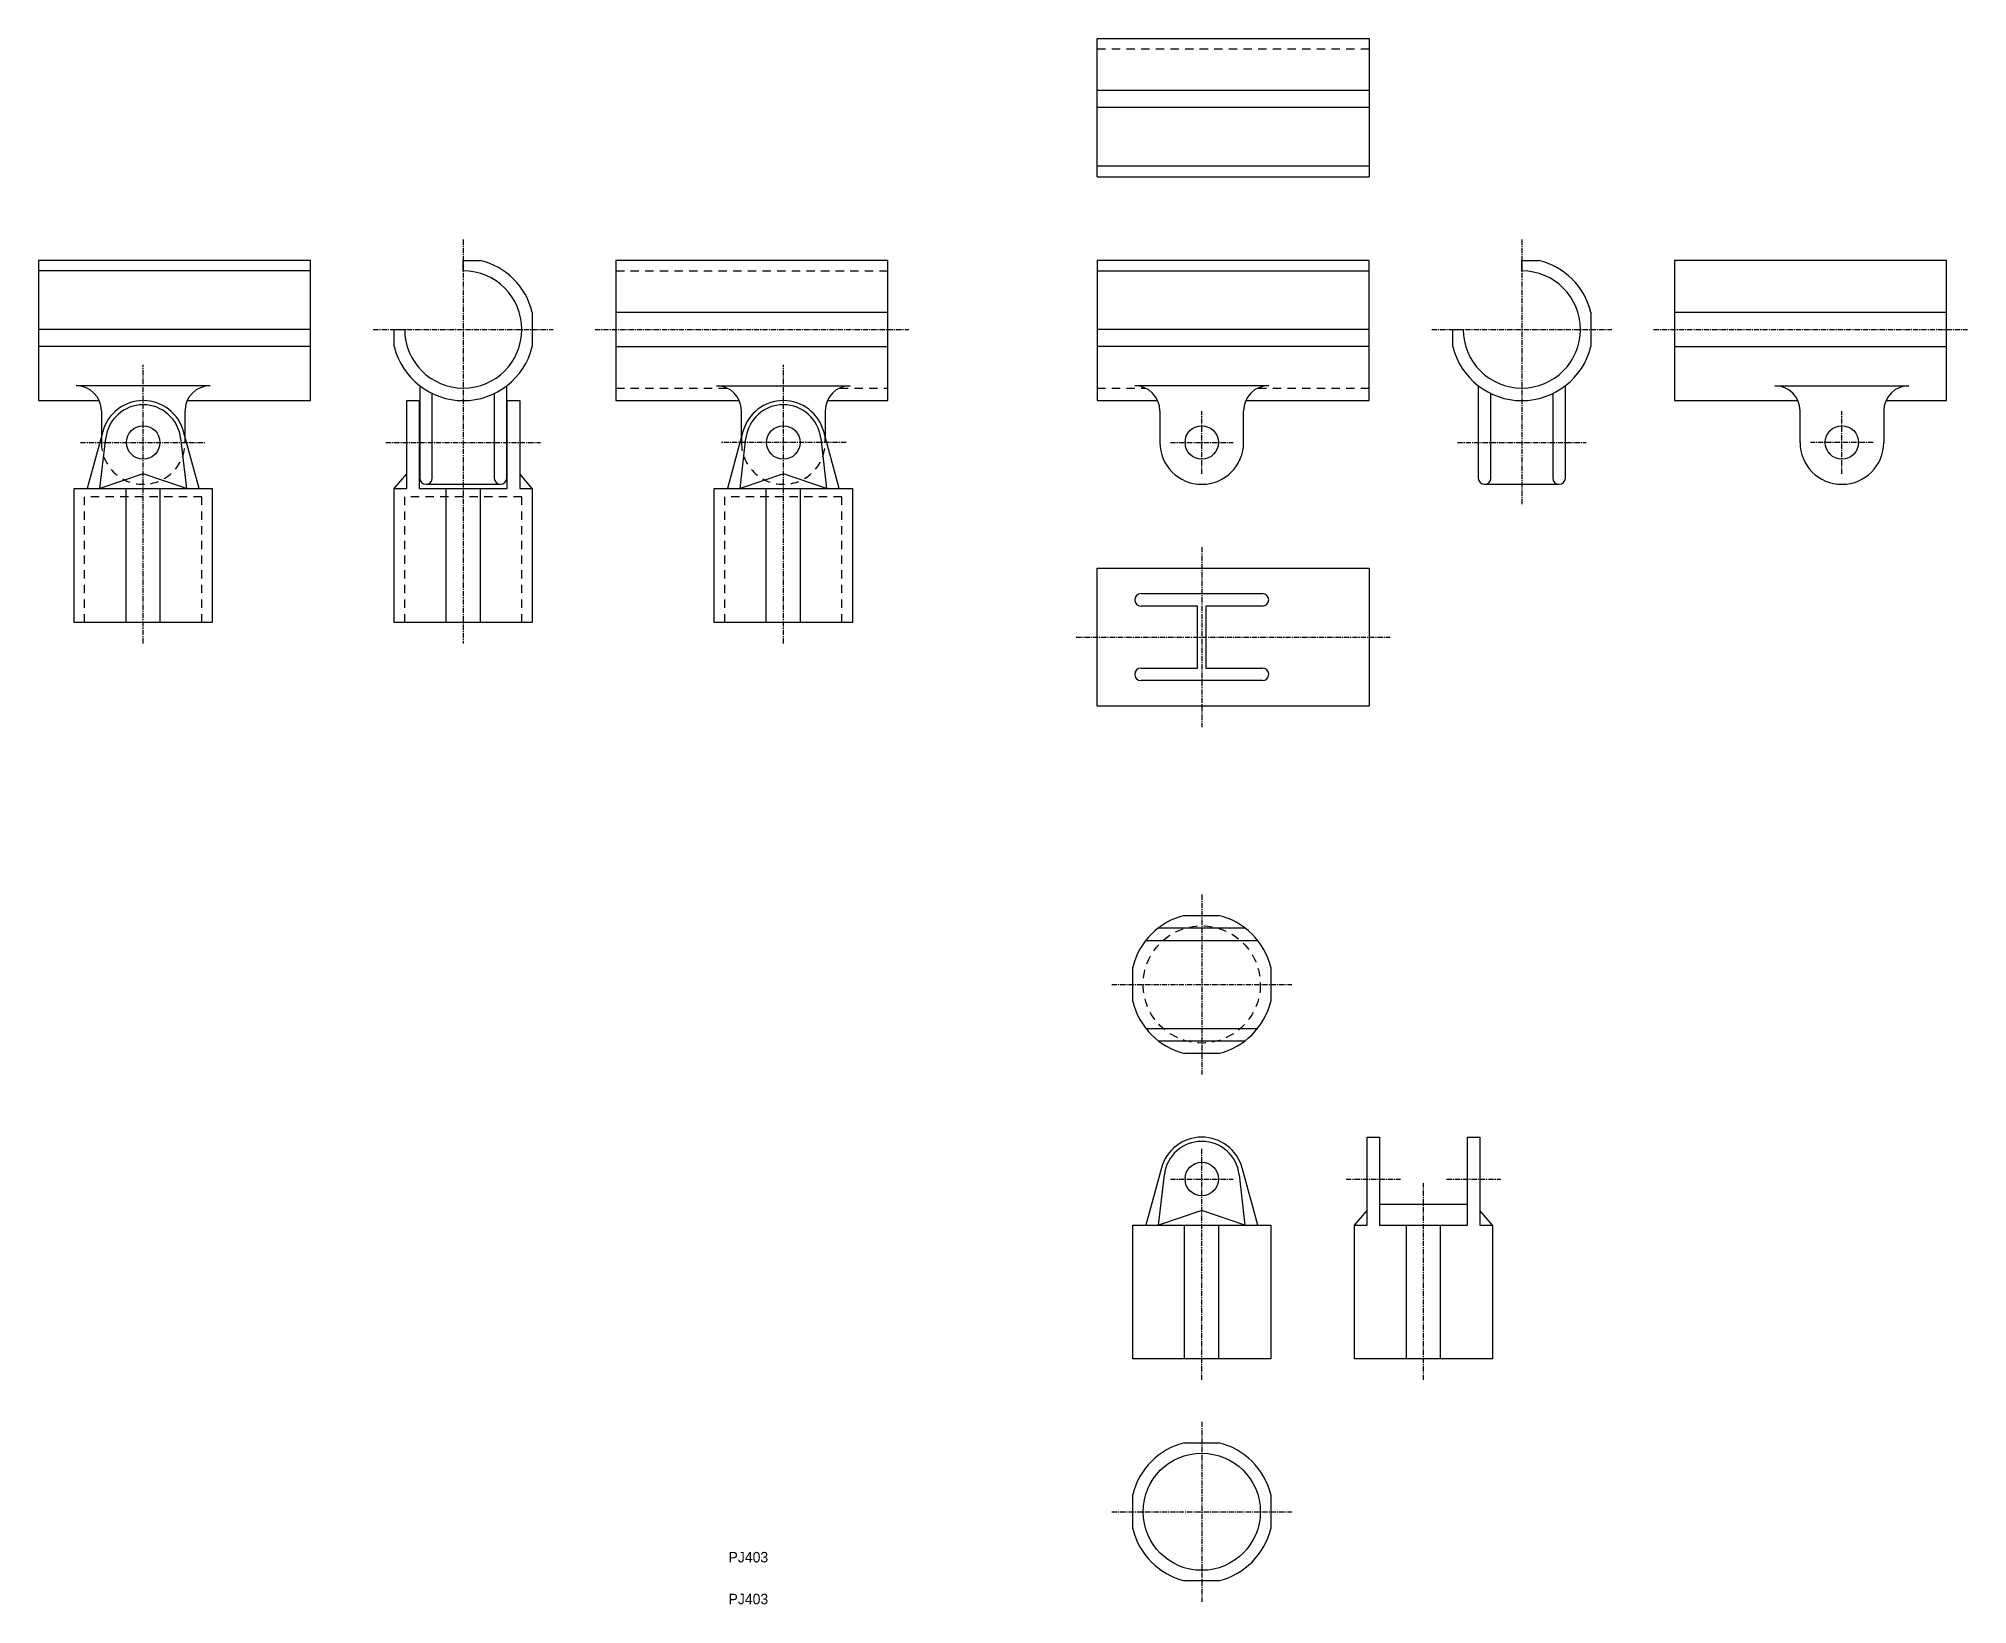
# Model space of a CAD drawing. Extents: x 0 to 461, y 0 to 374.
import ezdxf

# ---------------------------------------------------------------- set-up
doc = ezdxf.new("R2010")
doc.units = 0
doc.linetypes.add('CENTER', pattern=[2, 1.25, -0.25, 0.25, -0.25])
doc.linetypes.add('DASHED', pattern=[3.5, 2, -1.5])
doc.layers.get('0').update_dxf_attribs({"linetype": 'CONTINUOUS'})
doc.layers.add('CENTER', color=1, linetype='CENTER')

msp = doc.modelspace()

# ---------------------------------------------------------------- linework, layer by layer
at = {"color": 7, "linetype": 'CONTINUOUS'}
for p, q in [((253, 374.11), (318, 374.11)), ((253, 341.11), (253, 374.11)), ((318, 374.11), (318, 341.11)), ((318, 361.71), (253, 361.71)), ((318, 357.61), (253, 357.61)), ((318, 343.61), (253, 343.61)), ((253, 341.11), (318, 341.11)), ((0, 321.11), (0, 287.61)), ((65, 321.11), (0, 321.11)), ((65, 318.61), (0, 318.61)), ((65, 287.61), (65, 321.11)), ((101.5, 318.61), (101.5, 321.11)), ((101.5, 321.11), (105.59, 321.11)), ((203, 321.11), (138, 321.11)), ((138, 321.11), (138, 287.61)), ((203, 287.61), (203, 321.11)), ((318, 321.11), (253, 321.11)), ((253, 321.11), (253, 287.61)), ((253, 318.61), (318, 318.61)), ((318, 287.61), (318, 321.11)), ((354.5, 318.61), (354.5, 321.11)), ((354.5, 321.11), (358.59, 321.11)), ((456, 321.11), (391, 321.11)), ((391, 321.11), (391, 287.61)), ((456, 287.61), (456, 321.11)), ((65, 304.61), (0, 304.61)), ((85, 304.61), (87.5, 304.61)), ((85, 300.52), (85, 304.61)), ((118, 308.71), (118, 300.52)), ((138, 308.71), (203, 308.71)), ((318, 304.61), (253, 304.61)), ((338, 304.61), (340.5, 304.61)), ((338, 300.52), (338, 304.61)), ((371, 308.71), (371, 300.52)), ((391, 308.71), (456, 308.71)), ((65, 300.52), (0, 300.52)), ((138, 300.52), (203, 300.52)), ((318, 300.52), (253, 300.52)), ((391, 300.52), (456, 300.52)), ((41, 291.17), (9, 291.17)), ((91.1, 291.17), (91.1, 269.11)), ((111.9, 269.11), (111.9, 291.17)), ((162, 291.17), (194, 291.17)), ((294, 291.17), (262, 291.17)), ((344.1, 291.17), (344.1, 269.11)), ((364.9, 269.11), (364.9, 291.17)), ((415, 291.17), (447, 291.17)), ((0, 287.61), (14.48, 287.61)), ((35.52, 287.61), (65, 287.61)), ((88, 287.61), (91, 287.61)), ((88, 266.61), (88, 287.61)), ((91, 287.61), (91, 266.61)), ((94.1, 269.11), (94.1, 289.31)), ((108.9, 289.31), (108.9, 269.11)), ((112, 266.61), (112, 287.61)), ((112, 287.61), (115, 287.61)), ((115, 287.61), (115, 266.61)), ((138, 287.61), (167.48, 287.61)), ((188.52, 287.61), (203, 287.61)), ((253, 287.61), (267.48, 287.61)), ((288.52, 287.61), (318, 287.61)), ((347.1, 269.11), (347.1, 289.31)), ((361.9, 289.31), (361.9, 269.11)), ((391, 287.61), (420.48, 287.61)), ((441.52, 287.61), (456, 287.61)), ((15, 285.17), (15, 278.96)), ((35, 278.96), (35, 285.17)), ((168, 278.96), (168, 285.17)), ((188, 285.17), (188, 278.96)), ((268, 285.17), (268, 277.61)), ((288, 277.61), (288, 285.17)), ((421, 277.61), (421, 285.17)), ((441, 285.17), (441, 277.61)), ((15.35, 280.25), (11.63, 266.61)), ((14.67, 266.61), (16.06, 278.65)), ((33.94, 278.65), (35.33, 266.61)), ((38.37, 266.61), (34.65, 280.25)), ((168.35, 280.25), (164.63, 266.61)), ((167.67, 266.61), (169.06, 278.65)), ((186.94, 278.65), (188.33, 266.61)), ((191.37, 266.61), (187.65, 280.25)), ((25, 270.11), (14.67, 266.61)), ((35.33, 266.61), (25, 270.11)), ((85, 266.61), (88, 270.11)), ((92.6, 267.61), (110.4, 267.61)), ((118, 266.61), (115, 270.11)), ((178, 270.11), (167.67, 266.61)), ((188.33, 266.61), (178, 270.11)), ((345.6, 267.61), (363.4, 267.61)), ((8.5, 266.61), (41.5, 266.61)), ((8.5, 234.61), (8.5, 266.61)), ((20.91, 234.61), (20.91, 266.61)), ((29.09, 234.61), (29.09, 266.61)), ((41.5, 266.61), (41.5, 234.61)), ((85, 234.61), (85, 266.61)), ((85, 266.61), (88, 266.61)), ((91, 266.61), (112, 266.61)), ((97.41, 234.61), (97.41, 266.61)), ((105.59, 234.61), (105.59, 266.61)), ((115, 266.61), (118, 266.61)), ((118, 266.61), (118, 234.61)), ((161.5, 266.61), (194.5, 266.61)), ((161.5, 234.61), (161.5, 266.61)), ((173.91, 234.61), (173.91, 266.61)), ((182.09, 234.61), (182.09, 266.61)), ((194.5, 266.61), (194.5, 234.61)), ((253, 247.61), (318, 247.61)), ((253, 214.61), (253, 247.61)), ((318, 247.61), (318, 214.61)), ((263.5, 241.51), (292.5, 241.51)), ((277, 238.51), (263.5, 238.51)), ((277, 223.71), (277, 238.51)), ((292.5, 238.51), (279, 238.51)), ((279, 238.51), (279, 223.71)), ((41.5, 234.61), (8.5, 234.61)), ((118, 234.61), (85, 234.61)), ((194.5, 234.61), (161.5, 234.61)), ((263.5, 223.71), (277, 223.71)), ((279, 223.71), (292.5, 223.71)), ((292.5, 220.71), (263.5, 220.71)), ((318, 214.61), (253, 214.61)), ((267.67, 161.61), (288.33, 161.61)), ((273.91, 164.61), (282.09, 164.61)), ((264.63, 158.61), (291.37, 158.61)), ((261.5, 144.02), (261.5, 152.21)), ((294.5, 152.21), (294.5, 144.02)), ((264.63, 137.61), (291.37, 137.61)), ((267.67, 134.61), (288.33, 134.61)), ((282.09, 131.61), (273.91, 131.61)), ((317.5, 111.61), (320.5, 111.61)), ((317.5, 90.61), (317.5, 111.61)), ((320.5, 111.61), (320.5, 90.61)), ((341.5, 90.61), (341.5, 111.61)), ((341.5, 111.61), (344.5, 111.61)), ((344.5, 111.61), (344.5, 90.61)), ((268.35, 104.25), (264.63, 90.61)), ((267.67, 90.61), (269.06, 102.65)), ((286.94, 102.65), (288.33, 90.61)), ((291.37, 90.61), (287.65, 104.25)), ((278, 94.11), (267.67, 90.61)), ((288.33, 90.61), (278, 94.11)), ((314.5, 90.61), (317.5, 94.11)), ((320.5, 95.61), (341.5, 95.61)), ((347.5, 90.61), (344.5, 94.11)), ((261.5, 90.61), (294.5, 90.61)), ((261.5, 58.61), (261.5, 90.61)), ((273.91, 58.61), (273.91, 90.61)), ((282.09, 58.61), (282.09, 90.61)), ((294.5, 90.61), (294.5, 58.61)), ((314.5, 58.61), (314.5, 90.61)), ((314.5, 90.61), (317.5, 90.61)), ((320.5, 90.61), (341.5, 90.61)), ((326.91, 58.61), (326.91, 90.61)), ((335.09, 58.61), (335.09, 90.61)), ((344.5, 90.61), (347.5, 90.61)), ((347.5, 90.61), (347.5, 58.61)), ((294.5, 58.61), (261.5, 58.61)), ((347.5, 58.61), (314.5, 58.61)), ((273.91, 38.61), (282.09, 38.61)), ((261.5, 18.02), (261.5, 26.21)), ((294.5, 26.21), (294.5, 18.02)), ((282.09, 5.61), (273.91, 5.61))]:
    msp.add_line(p, q, dxfattribs=at)
at = {"color": 3, "linetype": 'DASHED'}
for p, q in [((318, 371.61), (253, 371.61)), ((138, 318.61), (203, 318.61)), ((138, 290.61), (164.51, 290.61)), ((191.49, 290.61), (203, 290.61)), ((253, 290.61), (264.51, 290.61)), ((291.49, 290.61), (318, 290.61)), ((15, 278.96), (15, 277.61)), ((35, 277.61), (35, 278.96)), ((168, 278.96), (168, 277.61)), ((188, 277.61), (188, 278.96)), ((11, 234.61), (11, 264.61)), ((39, 264.61), (11, 264.61)), ((39, 234.61), (39, 264.61)), ((87.5, 234.61), (87.5, 264.61)), ((115.5, 264.61), (87.5, 264.61)), ((115.5, 234.61), (115.5, 264.61)), ((164, 234.61), (164, 264.61)), ((192, 264.61), (164, 264.61)), ((192, 234.61), (192, 264.61))]:
    msp.add_line(p, q, dxfattribs=at)
at = {"color": 7, "linetype": 'CONTINUOUS'}
for centre, radius in [((25, 277.61), 4), ((178, 277.61), 4), ((278, 277.61), 4), ((431, 277.61), 4), ((278, 101.61), 4), ((278, 22.11), 14)]:
    msp.add_circle(centre, radius, dxfattribs=at)
at = {"color": 3, "linetype": 'DASHED'}
msp.add_circle((278, 148.11), 14, dxfattribs=at)
at = {"color": 7, "linetype": 'CONTINUOUS'}
for centre, radius, start, end in [((101.5, 304.61), 14, 180, 90), ((101.5, 304.61), 17, 13.9306, 76.0694), ((354.5, 304.61), 14, 180, 90), ((354.5, 304.61), 17, 13.9306, 76.0694), ((101.5, 304.61), 17, 193.9306, 346.0694), ((354.5, 304.61), 17, 193.9306, 346.0694), ((9, 285.17), 6, 360, 90), ((41, 285.17), 6, 90, 180), ((162, 285.17), 6, 360, 90), ((194, 285.17), 6, 90, 180), ((262, 285.17), 6, 360, 90), ((294, 285.17), 6, 90, 180), ((415, 285.17), 6, 360, 90), ((447, 285.17), 6, 90, 180), ((25, 277.61), 10, 15.2728, 164.7272), ((25, 277.61), 9, 6.5963, 173.4037), ((178, 277.61), 10, 15.2728, 164.7272), ((178, 277.61), 9, 6.5963, 173.4037), ((278, 277.61), 10, 180, 0), ((431, 277.61), 10, 180, 0), ((92.6, 269.11), 1.5, 180, 0), ((110.4, 269.11), 1.5, 180, 0), ((345.6, 269.11), 1.5, 180, 0), ((363.4, 269.11), 1.5, 180, 0), ((263.5, 240.01), 1.5, 90, 270), ((292.5, 240.01), 1.5, 270, 90), ((263.5, 222.21), 1.5, 90, 270), ((292.5, 222.21), 1.5, 270, 90), ((278, 148.11), 17, 103.9306, 166.0694), ((278, 148.11), 17, 13.9306, 76.0694), ((278, 148.11), 17, 193.9306, 256.0694), ((278, 148.11), 17, 283.9306, 346.0694), ((278, 101.61), 10, 15.2728, 164.7272), ((278, 101.61), 9, 6.5963, 173.4037), ((278, 22.11), 17, 103.9306, 166.0694), ((278, 22.11), 17, 13.9306, 76.0694), ((278, 22.11), 17, 193.9306, 256.0694), ((278, 22.11), 17, 283.9306, 346.0694)]:
    msp.add_arc(centre, radius, start, end, dxfattribs=at)
at = {"color": 3, "linetype": 'DASHED'}
for centre in [(25, 277.61), (178, 277.61)]:
    msp.add_arc(centre, 10, 180, 0, dxfattribs=at)
at = {"layer": 'CENTER', "color": 1, "linetype": 'CENTER'}
for p, q in [((101.5, 326.11), (101.5, 229.61)), ((354.5, 326.11), (354.5, 262.61)), ((80, 304.61), (123, 304.61)), ((133, 304.61), (208, 304.61)), ((333, 304.61), (376, 304.61)), ((386, 304.61), (461, 304.61)), ((25, 229.61), (25, 296.17)), ((178, 229.61), (178, 296.17)), ((278, 270.11), (278, 285.11)), ((431, 270.11), (431, 285.11)), ((10, 277.61), (40, 277.61)), ((83, 277.61), (120, 277.61)), ((193, 277.61), (163, 277.61)), ((270.5, 277.61), (285.5, 277.61)), ((339.1, 277.61), (369.9, 277.61)), ((438.5, 277.61), (423.5, 277.61)), ((278, 252.61), (278, 209.61)), ((248, 231.11), (323, 231.11)), ((278, 169.61), (278, 126.61)), ((256.5, 148.11), (299.5, 148.11)), ((278, 53.61), (278, 109.11)), ((270.5, 101.61), (285.5, 101.61)), ((312.5, 101.61), (325.5, 101.61)), ((336.5, 101.61), (349.5, 101.61)), ((331, 53.61), (331, 100.61)), ((278, 43.61), (278, 0.61)), ((256.5, 22.11), (299.5, 22.11))]:
    msp.add_line(p, q, dxfattribs=at)

# ---------------------------------------------------------------- texts
at = {"color": 7, "linetype": 'CONTINUOUS'}
for p in [(164.9, 10), (164.9, 0)]:
    msp.add_text('PJ403', height=2.5, dxfattribs=at).set_placement(p)

doc.saveas('drawing.dxf')
